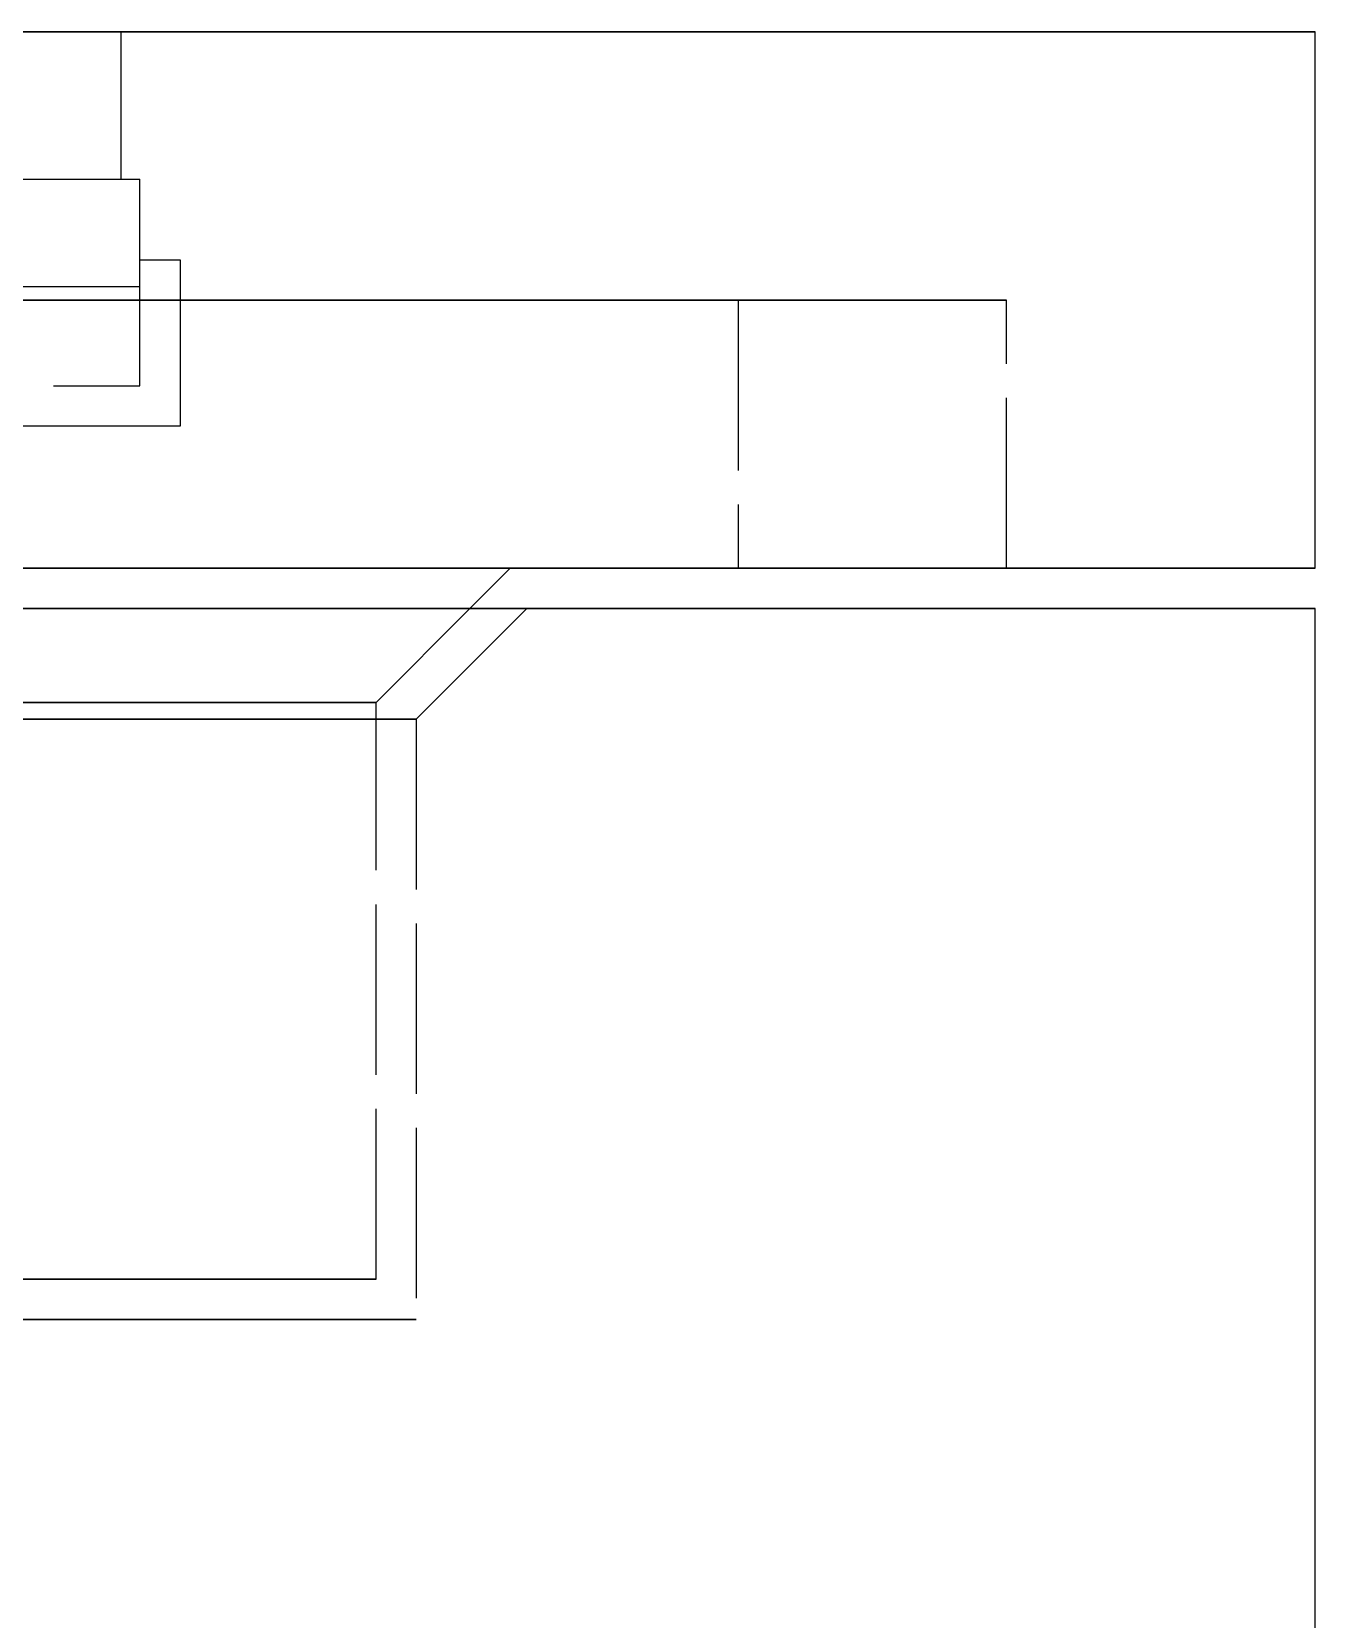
# Model space of a CAD drawing. Header units: millimetres. Extents: x -9 to 243, y -53 to 196.
# Drawn here: x 170.28 to 179.85, y 24.76 to 36.6 of the extents above; entities that cross this region are included whole.
import ezdxf

# ---------------------------------------------------------------- set-up
doc = ezdxf.new("R2010")
doc.units = ezdxf.units.MM
doc.linetypes.add('DASHED', pattern=[1.524, 1.27, -0.254])
doc.layers.add('HIDDEN', color=8, linetype='DASHED')
doc.layers.add('VISIBLE', color=7, linetype='CONTINUOUS')

msp = doc.modelspace()

# ---------------------------------------------------------------- linework, layer by layer
at = {"layer": 'HIDDEN'}
for points in [[(166.86202, 36.6), (170.95, 36.6)], [(166.86202, 36.6), (170.95, 36.6)], [(179.85, 36.6), (179.18333, 36.6), (178.51667, 36.6), (177.85, 36.6), (177.18333, 36.6), (176.51667, 36.6), (175.85, 36.6), (175.18333, 36.6), (174.51667, 36.6), (173.85, 36.6), (173.18333, 36.6), (172.51667, 36.6), (171.85, 36.6), (171.18333, 36.6), (170.51667, 36.6), (169.85, 36.6)], [(170.95, 35.5), (170.95, 36.6)], [(170.95, 35.5), (170.95, 36.6)], [(166.86202, 35.5), (170.95, 35.5)], [(166.86202, 35.5), (170.95, 35.5)], [(166.92487, 35.5), (171.09, 35.5)], [(166.92487, 35.5), (171.09, 35.5)], [(171.09, 34.7), (171.09, 35.5)], [(171.09, 34.7), (171.09, 35.5)], [(171.09, 34.9), (171.39, 34.9)], [(171.09, 33.96), (171.09, 34.9)], [(171.09, 34.9), (171.39, 34.9)], [(171.09, 33.96), (171.09, 34.9)], [(171.39, 34.9), (171.39, 33.66)], [(171.39, 34.9), (171.39, 33.66)], [(166.92487, 34.7), (171.09, 34.7)], [(166.92487, 34.7), (171.09, 34.7)], [(177.55, 34.6), (176.95635, 34.6), (176.3627, 34.6), (175.76905, 34.6), (175.1754, 34.6), (174.58175, 34.6), (173.9881, 34.6), (173.39444, 34.6), (172.80079, 34.6), (172.20714, 34.6), (171.61349, 34.6), (171.01984, 34.6), (170.42619, 34.6), (169.83254, 34.6)], [(177.55, 34.6), (176.95635, 34.6), (176.3627, 34.6), (175.76905, 34.6), (175.1754, 34.6), (174.58175, 34.6), (173.9881, 34.6), (173.39444, 34.6), (172.80079, 34.6), (172.20714, 34.6), (171.61349, 34.6), (171.01984, 34.6), (170.42619, 34.6), (169.83254, 34.6)], [(170.12937, 34.6), (170.42619, 34.6), (170.72302, 34.6), (171.01984, 34.6), (171.31667, 34.6), (171.61349, 34.6), (171.91032, 34.6), (172.20714, 34.6), (172.50397, 34.6), (172.80079, 34.6), (173.09762, 34.6), (173.39444, 34.6), (173.69127, 34.6), (173.9881, 34.6), (174.28492, 34.6), (174.58175, 34.6), (174.87857, 34.6), (175.1754, 34.6), (175.47222, 34.6), (175.76905, 34.6), (176.06587, 34.6), (176.3627, 34.6), (176.65952, 34.6), (176.95635, 34.6), (177.25317, 34.6), (177.55, 34.6)], [(170.12937, 34.6), (170.42619, 34.6), (170.72302, 34.6), (171.01984, 34.6), (171.31667, 34.6), (171.61349, 34.6), (171.91032, 34.6), (172.20714, 34.6), (172.50397, 34.6), (172.80079, 34.6), (173.09762, 34.6), (173.39444, 34.6), (173.69127, 34.6), (173.9881, 34.6), (174.28492, 34.6), (174.58175, 34.6), (174.87857, 34.6), (175.1754, 34.6), (175.47222, 34.6), (175.76905, 34.6), (176.06587, 34.6), (176.3627, 34.6), (176.65952, 34.6), (176.95635, 34.6), (177.25317, 34.6), (177.55, 34.6)], [(170.24841, 34.6), (170.51349, 34.6), (170.77857, 34.6), (171.04365, 34.6), (171.30873, 34.6), (171.57381, 34.6), (171.83889, 34.6), (172.10397, 34.6), (172.36905, 34.6), (172.63413, 34.6), (172.89921, 34.6), (173.16429, 34.6), (173.42937, 34.6), (173.69444, 34.6), (173.95952, 34.6), (174.2246, 34.6), (174.48968, 34.6), (174.75476, 34.6), (175.01984, 34.6), (175.28492, 34.6), (175.55, 34.6)], [(175.55, 34.6), (175.01984, 34.6), (174.48968, 34.6), (173.95952, 34.6), (173.42937, 34.6), (172.89921, 34.6), (172.36905, 34.6), (171.83889, 34.6), (171.30873, 34.6), (170.77857, 34.6), (170.24841, 34.6)], [(170.24841, 34.6), (170.51349, 34.6), (170.77857, 34.6), (171.04365, 34.6), (171.30873, 34.6), (171.57381, 34.6), (171.83889, 34.6), (172.10397, 34.6), (172.36905, 34.6), (172.63413, 34.6), (172.89921, 34.6), (173.16429, 34.6), (173.42937, 34.6), (173.69444, 34.6), (173.95952, 34.6), (174.2246, 34.6), (174.48968, 34.6), (174.75476, 34.6), (175.01984, 34.6), (175.28492, 34.6), (175.55, 34.6)], [(175.55, 34.6), (175.01984, 34.6), (174.48968, 34.6), (173.95952, 34.6), (173.42937, 34.6), (172.89921, 34.6), (172.36905, 34.6), (171.83889, 34.6), (171.30873, 34.6), (170.77857, 34.6), (170.24841, 34.6)], [(175.55, 34.6), (175.55, 32.6)], [(175.55, 34.6), (175.55, 32.6)], [(177.55, 32.6), (177.55, 34.6)], [(177.55, 32.6), (177.55, 34.6)], [(164.35, 33.96), (171.09, 33.96)], [(164.35, 33.96), (171.09, 33.96)], [(171.39, 33.66), (164.35, 33.66)], [(171.39, 33.66), (164.35, 33.66)], [(177.55, 32.6), (176.95635, 32.6), (176.3627, 32.6), (175.76905, 32.6), (175.1754, 32.6), (174.58175, 32.6), (173.9881, 32.6), (173.39444, 32.6), (172.80079, 32.6), (172.20714, 32.6), (171.61349, 32.6), (171.01984, 32.6), (170.42619, 32.6), (169.83254, 32.6)], [(177.55, 32.6), (176.95635, 32.6), (176.3627, 32.6), (175.76905, 32.6), (175.1754, 32.6), (174.58175, 32.6), (173.9881, 32.6), (173.39444, 32.6), (172.80079, 32.6), (172.20714, 32.6), (171.61349, 32.6), (171.01984, 32.6), (170.42619, 32.6), (169.83254, 32.6)], [(179.85, 32.6), (179.18333, 32.6), (178.51667, 32.6), (177.85, 32.6), (177.18333, 32.6), (176.51667, 32.6), (175.85, 32.6), (175.18333, 32.6), (174.51667, 32.6), (173.85, 32.6), (173.18333, 32.6), (172.51667, 32.6), (171.85, 32.6), (171.18333, 32.6), (170.51667, 32.6), (169.85, 32.6)], [(173.85, 32.6), (173.37381, 32.6), (172.89762, 32.6), (172.42143, 32.6), (171.94524, 32.6), (171.46905, 32.6), (170.99286, 32.6), (170.51667, 32.6), (170.04048, 32.6)], [(170.12937, 32.6), (170.42619, 32.6), (170.72302, 32.6), (171.01984, 32.6), (171.31667, 32.6), (171.61349, 32.6), (171.91032, 32.6), (172.20714, 32.6), (172.50397, 32.6), (172.80079, 32.6), (173.09762, 32.6), (173.39444, 32.6), (173.69127, 32.6), (173.9881, 32.6), (174.28492, 32.6), (174.58175, 32.6), (174.87857, 32.6), (175.1754, 32.6), (175.47222, 32.6), (175.76905, 32.6), (176.06587, 32.6), (176.3627, 32.6), (176.65952, 32.6), (176.95635, 32.6), (177.25317, 32.6), (177.55, 32.6)], [(170.12937, 32.6), (170.42619, 32.6), (170.72302, 32.6), (171.01984, 32.6), (171.31667, 32.6), (171.61349, 32.6), (171.91032, 32.6), (172.20714, 32.6), (172.50397, 32.6), (172.80079, 32.6), (173.09762, 32.6), (173.39444, 32.6), (173.69127, 32.6), (173.9881, 32.6), (174.28492, 32.6), (174.58175, 32.6), (174.87857, 32.6), (175.1754, 32.6), (175.47222, 32.6), (175.76905, 32.6), (176.06587, 32.6), (176.3627, 32.6), (176.65952, 32.6), (176.95635, 32.6), (177.25317, 32.6), (177.55, 32.6)], [(170.24841, 32.6), (170.51349, 32.6), (170.77857, 32.6), (171.04365, 32.6), (171.30873, 32.6), (171.57381, 32.6), (171.83889, 32.6), (172.10397, 32.6), (172.36905, 32.6), (172.63413, 32.6), (172.89921, 32.6), (173.16429, 32.6), (173.42937, 32.6), (173.69444, 32.6), (173.95952, 32.6), (174.2246, 32.6), (174.48968, 32.6), (174.75476, 32.6), (175.01984, 32.6), (175.28492, 32.6), (175.55, 32.6)], [(175.55, 32.6), (175.01984, 32.6), (174.48968, 32.6), (173.95952, 32.6), (173.42937, 32.6), (172.89921, 32.6), (172.36905, 32.6), (171.83889, 32.6), (171.30873, 32.6), (170.77857, 32.6), (170.24841, 32.6)], [(170.24841, 32.6), (170.51349, 32.6), (170.77857, 32.6), (171.04365, 32.6), (171.30873, 32.6), (171.57381, 32.6), (171.83889, 32.6), (172.10397, 32.6), (172.36905, 32.6), (172.63413, 32.6), (172.89921, 32.6), (173.16429, 32.6), (173.42937, 32.6), (173.69444, 32.6), (173.95952, 32.6), (174.2246, 32.6), (174.48968, 32.6), (174.75476, 32.6), (175.01984, 32.6), (175.28492, 32.6), (175.55, 32.6)], [(175.55, 32.6), (175.01984, 32.6), (174.48968, 32.6), (173.95952, 32.6), (173.42937, 32.6), (172.89921, 32.6), (172.36905, 32.6), (171.83889, 32.6), (171.30873, 32.6), (170.77857, 32.6), (170.24841, 32.6)], [(170.27857, 32.6), (170.51667, 32.6), (170.75476, 32.6), (170.99286, 32.6), (171.23095, 32.6), (171.46905, 32.6), (171.70714, 32.6), (171.94524, 32.6), (172.18333, 32.6), (172.42143, 32.6), (172.65952, 32.6), (172.89762, 32.6), (173.13571, 32.6), (173.37381, 32.6), (173.6119, 32.6), (173.85, 32.6)], [(179.85, 32.3), (179.18333, 32.3), (178.51667, 32.3), (177.85, 32.3), (177.18333, 32.3), (176.51667, 32.3), (175.85, 32.3), (175.18333, 32.3), (174.51667, 32.3), (173.85, 32.3), (173.18333, 32.3), (172.51667, 32.3), (171.85, 32.3), (171.18333, 32.3), (170.51667, 32.3), (169.85, 32.3)], [(170.13318, 32.3), (170.37325, 32.3), (170.61332, 32.3), (170.85338, 32.3), (171.09345, 32.3), (171.33352, 32.3), (171.57359, 32.3), (171.81365, 32.3), (172.05372, 32.3), (172.29379, 32.3), (172.53386, 32.3), (172.77393, 32.3), (173.01399, 32.3), (173.25406, 32.3), (173.49413, 32.3), (173.7342, 32.3), (173.97426, 32.3)], [(173.97426, 32.3), (173.49413, 32.3), (173.01399, 32.3), (172.53386, 32.3), (172.05372, 32.3), (171.57359, 32.3), (171.09345, 32.3), (170.61332, 32.3), (170.13318, 32.3)], [(172.85, 31.6), (173.55, 32.3)], [(173.15, 31.47574), (173.97426, 32.3)], [(170.18333, 31.6), (170.40556, 31.6), (170.62778, 31.6), (170.85, 31.6), (171.07222, 31.6), (171.29444, 31.6), (171.51667, 31.6), (171.73889, 31.6), (171.96111, 31.6), (172.18333, 31.6), (172.40556, 31.6), (172.62778, 31.6), (172.85, 31.6)], [(172.85, 31.6), (172.40556, 31.6), (171.96111, 31.6), (171.51667, 31.6), (171.07222, 31.6), (170.62778, 31.6), (170.18333, 31.6)], [(172.85, 27.3), (172.85, 31.6)], [(173.15, 31.47574), (172.69603, 31.47574), (172.24206, 31.47574), (171.7881, 31.47574), (171.33413, 31.47574), (170.88016, 31.47574), (170.42619, 31.47574), (169.97222, 31.47574)], [(170.19921, 31.47574), (170.42619, 31.47574), (170.65317, 31.47574), (170.88016, 31.47574), (171.10714, 31.47574), (171.33413, 31.47574), (171.56111, 31.47574), (171.7881, 31.47574), (172.01508, 31.47574), (172.24206, 31.47574), (172.46905, 31.47574), (172.69603, 31.47574), (172.92302, 31.47574), (173.15, 31.47574)], [(173.15, 31.47574), (173.15, 27)], [(170.18333, 27.3), (170.40556, 27.3), (170.62778, 27.3), (170.85, 27.3), (171.07222, 27.3), (171.29444, 27.3), (171.51667, 27.3), (171.73889, 27.3), (171.96111, 27.3), (172.18333, 27.3), (172.40556, 27.3), (172.62778, 27.3), (172.85, 27.3)], [(172.85, 27.3), (172.40556, 27.3), (171.96111, 27.3), (171.51667, 27.3), (171.07222, 27.3), (170.62778, 27.3), (170.18333, 27.3)], [(173.15, 27), (172.69603, 27), (172.24206, 27), (171.7881, 27), (171.33413, 27), (170.88016, 27), (170.42619, 27), (169.97222, 27)], [(170.19921, 27), (170.42619, 27), (170.65317, 27), (170.88016, 27), (171.10714, 27), (171.33413, 27), (171.56111, 27), (171.7881, 27), (172.01508, 27), (172.24206, 27), (172.46905, 27), (172.69603, 27), (172.92302, 27), (173.15, 27)]]:
    msp.add_lwpolyline(points, dxfattribs=at)
at = {"layer": 'VISIBLE'}
for points in [[(170.18333, 36.6), (170.51667, 36.6), (170.85, 36.6), (171.18333, 36.6), (171.51667, 36.6), (171.85, 36.6), (172.18333, 36.6), (172.51667, 36.6), (172.85, 36.6), (173.18333, 36.6), (173.51667, 36.6), (173.85, 36.6), (174.18333, 36.6), (174.51667, 36.6), (174.85, 36.6), (175.18333, 36.6), (175.51667, 36.6), (175.85, 36.6), (176.18333, 36.6), (176.51667, 36.6), (176.85, 36.6), (177.18333, 36.6), (177.51667, 36.6), (177.85, 36.6), (178.18333, 36.6), (178.51667, 36.6), (178.85, 36.6), (179.18333, 36.6), (179.51667, 36.6), (179.85, 36.6)], [(179.85, 32.6), (179.85, 36.6)], [(170.18333, 32.6), (170.51667, 32.6), (170.85, 32.6), (171.18333, 32.6), (171.51667, 32.6), (171.85, 32.6), (172.18333, 32.6), (172.51667, 32.6), (172.85, 32.6), (173.18333, 32.6), (173.51667, 32.6), (173.85, 32.6), (174.18333, 32.6), (174.51667, 32.6), (174.85, 32.6), (175.18333, 32.6), (175.51667, 32.6), (175.85, 32.6), (176.18333, 32.6), (176.51667, 32.6), (176.85, 32.6), (177.18333, 32.6), (177.51667, 32.6), (177.85, 32.6), (178.18333, 32.6), (178.51667, 32.6), (178.85, 32.6), (179.18333, 32.6), (179.51667, 32.6), (179.85, 32.6)], [(173.55, 32.3), (173.85, 32.6)], [(170.18333, 32.3), (170.51667, 32.3), (170.85, 32.3), (171.18333, 32.3), (171.51667, 32.3), (171.85, 32.3), (172.18333, 32.3), (172.51667, 32.3), (172.85, 32.3), (173.18333, 32.3), (173.51667, 32.3), (173.85, 32.3), (174.18333, 32.3), (174.51667, 32.3), (174.85, 32.3), (175.18333, 32.3), (175.51667, 32.3), (175.85, 32.3), (176.18333, 32.3), (176.51667, 32.3), (176.85, 32.3), (177.18333, 32.3), (177.51667, 32.3), (177.85, 32.3), (178.18333, 32.3), (178.51667, 32.3), (178.85, 32.3), (179.18333, 32.3), (179.51667, 32.3), (179.85, 32.3)], [(179.85, -15.2), (179.85, 32.3)]]:
    msp.add_lwpolyline(points, dxfattribs=at)

doc.saveas('drawing.dxf')
